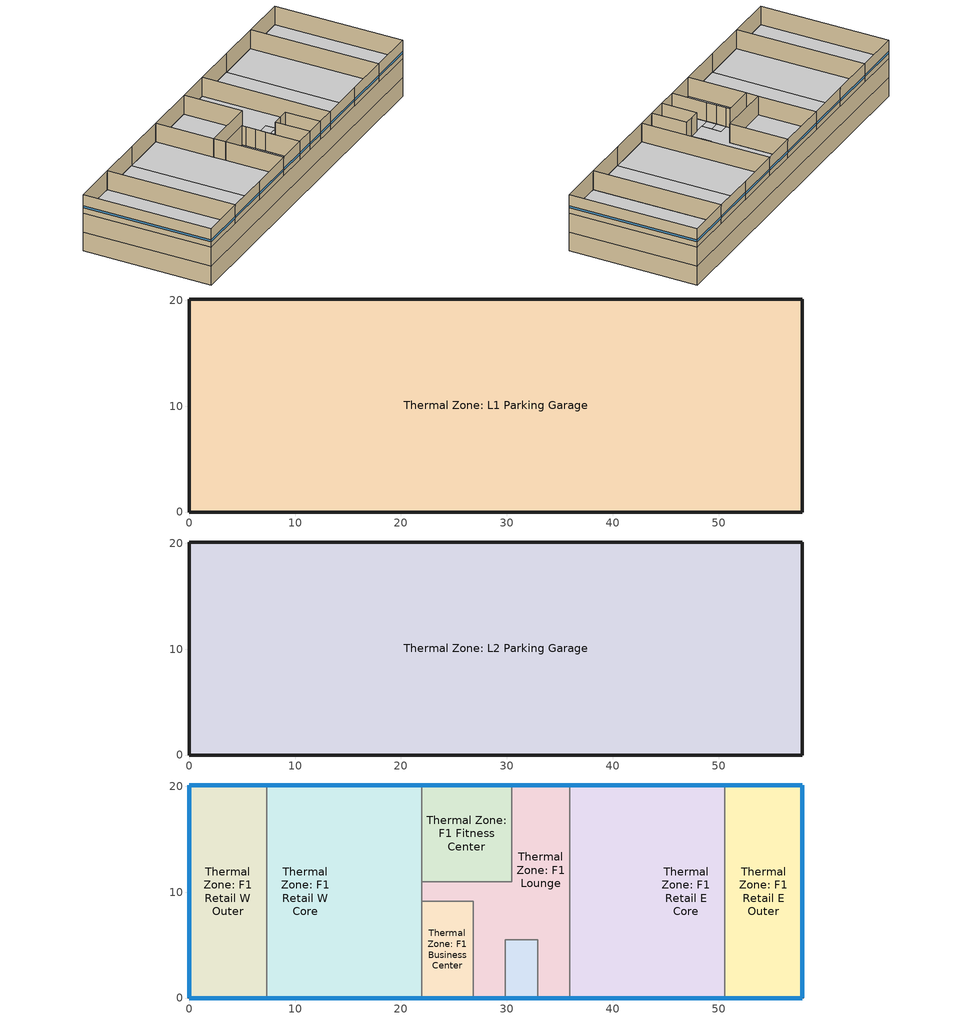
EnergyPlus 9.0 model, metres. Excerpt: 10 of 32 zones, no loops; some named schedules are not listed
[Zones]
Thermal Zone: L1 Parking Garage
 floor ground (Surface 415 SlabOnOrBelowGrade): 57.91,20.12 57.91,0 0,0 0,20.12 z-6.1
 wall ground (Surface 416 BelowGradeWall): 57.91,0 57.91,20.12 z-6.1:-3.05
 wall ground (Surface 417 BelowGradeWall): 0,0 57.91,0 z-6.1:-3.05
 wall ground (Surface 418 BelowGradeWall): 0,20.12 0,0 z-6.1:-3.05
 wall ground (Surface 419 BelowGradeWall): 57.91,20.12 0,20.12 z-6.1:-3.05
Thermal Zone: L2 Parking Garage
 floor to Thermal Zone: L1 Parking Garage (ParkingGarageInteriorFloor): 57.91,20.12 57.91,0 0,0 0,20.12 z-3.05
 wall ground (Surface 422 BelowGradeWall): 0,0 57.91,0 z-3.05:0
 wall ground (Surface 423 BelowGradeWall): 0,20.12 0,0 z-3.05:0
 wall ground (Surface 424 BelowGradeWall): 57.91,20.12 0,20.12 z-3.05:0
 wall ground (Surface 425 BelowGradeWall): 57.91,0 57.91,20.12 z-3.05:0
Thermal Zone: F1 Business Center
 floor to Thermal Zone: L2 Parking Garage (OtherFloor): 26.82,9.14 26.82,0 21.95,0 21.95,9.14 z0
 wall outside (NonResMetalFramedWall): 21.95,0 26.82,0 z0:3.05
 wall to Thermal Zone: F1 Lounge (MetalFrameWallInterior): 26.82,0 26.82,5.49 26.82,7.01 26.82,8.53 26.82,9.14 21.95,9.14 z0:3.05
 wall to Thermal Zone: F1 Retail W Core (MetalFrameWallInterior): 21.95,9.14 21.95,0 z0:3.05
 window (Nonres Fixed Window): 21.97,0 26.8,0 z0.91:1.22
Thermal Zone: F1 Fitness Center
 floor to Thermal Zone: L2 Parking Garage (OtherFloor): 30.48,20.12 30.48,10.97 21.95,10.97 21.95,20.12 z0
 wall outside (NonResMetalFramedWall): 30.48,20.12 21.95,20.12 z0:3.05
 wall to Thermal Zone: F1 Lounge (MetalFrameWallInterior): 21.95,10.97 30.48,10.97 30.48,20.12 z0:3.05
 wall to Thermal Zone: F1 Retail W Core (MetalFrameWallInterior): 21.95,20.12 21.95,10.97 z0:3.05
 window (Nonres Fixed Window): 30.45,20.12 21.97,20.12 z0.91:1.22
Thermal Zone: F1 Leasing Office
 floor to Thermal Zone: L2 Parking Garage (OtherFloor): 32.92,5.49 32.92,0 29.87,0 29.87,5.49 z0
 wall outside (NonResMetalFramedWall): 29.87,0 32.92,0 z0:3.05
 wall to Thermal Zone: F1 Lounge (MetalFrameWallInterior): 31.39,5.49 29.87,5.49 29.87,0 / 32.92,0 32.92,5.49 z0:3.05
 wall to Thermal Zone: F1 Lounge (MetalFrameWallInterior Reversed): 32.92,5.49 31.39,5.49 z0:3.05
 window (Nonres Fixed Window): 29.9,0 32.89,0 z0.91:1.22
Thermal Zone: F1 Lounge
 floor to Thermal Zone: L2 Parking Garage (OtherFloor): 32.92,8.53 32.92,7.01 31.39,7.01 31.39,8.53 z0; 35.97,20.12 35.97,0 32.92,0 32.92,8.53 31.39,8.53 31.39,5.49 28.35,5.49 28.35,8.53 26.82,8.53 26.82,9.14 21.95,9.14 21.95,10.97 30.48,10.97 30.48,20.12 z0; 29.87,5.49 29.87,0 26.82,0 26.82,5.49 z0; 28.35,7.01 28.35,5.49 26.82,5.49 26.82,7.01 z0; 32.92,7.01 32.92,5.49 31.39,5.49 31.39,7.01 z0; 28.35,8.53 28.35,7.01 26.82,7.01 26.82,8.53 z0
 wall outside (NonResMetalFramedWall): 32.92,0 35.97,0 / 35.97,20.12 30.48,20.12 / 26.82,0 29.87,0 z0:3.05
 wall to Thermal Zone: F1 Retail W Core (MetalFrameWallInterior): 21.95,10.97 21.95,9.14 z0:3.05
 wall to Thermal Zone: F1 Retail E Core (MetalFrameWallInterior): 35.97,0 35.97,20.12 z0:3.05
 window (Nonres Fixed Window): 32.94,0 35.94,0 / 35.94,20.12 30.51,20.12 / 26.85,0 29.85,0 z0.91:1.22
Thermal Zone: F1 Retail E Core
 floor to Thermal Zone: L2 Parking Garage (OtherFloor): 43.28,20.12 43.28,0 35.97,0 35.97,20.12 z0; 50.6,20.12 50.6,0 43.28,0 43.28,20.12 z0
 wall outside (NonResMetalFramedWall): 35.97,0 43.28,0 50.6,0 / 50.6,20.12 43.28,20.12 35.97,20.12 z0:3.05
 wall to Thermal Zone: F1 Retail E Outer (MetalFrameWallInterior): 50.6,0 50.6,20.12 z0:3.05
 window (Nonres Fixed Window): 43.26,20.12 35.99,20.12 / 35.99,0 43.26,0 / 50.57,20.12 43.31,20.12 / 43.31,0 50.57,0 z0.91:1.22
Thermal Zone: F1 Retail E Outer
 floor to Thermal Zone: L2 Parking Garage (OtherFloor): 57.91,20.12 57.91,0 50.6,0 50.6,20.12 z0
 wall outside (NonResMetalFramedWall): 50.6,0 57.91,0 57.91,20.12 50.6,20.12 z0:3.05
 window (Nonres Fixed Window): 57.89,20.12 50.62,20.12 / 57.91,0.03 57.91,20.09 / 50.62,0 57.89,0 z0.91:1.22
Thermal Zone: F1 Retail W Core
 floor to Thermal Zone: L2 Parking Garage (OtherFloor): 21.95,20.12 21.95,0 14.63,0 14.63,20.12 z0; 14.63,20.12 14.63,0 7.32,0 7.32,20.12 z0
 wall outside (NonResMetalFramedWall): 21.95,20.12 14.63,20.12 7.32,20.12 / 7.32,0 14.63,0 21.95,0 z0:3.05
 wall to Thermal Zone: F1 Retail W Outer (MetalFrameWallInterior): 7.32,20.12 7.32,0 z0:3.05
 window (Nonres Fixed Window): 14.61,20.12 7.34,20.12 / 21.92,20.12 14.66,20.12 / 14.66,0 21.92,0 / 7.34,0 14.61,0 z0.91:1.22
Thermal Zone: F1 Retail W Outer
 floor to Thermal Zone: L2 Parking Garage (OtherFloor): 7.32,20.12 7.32,0 0,0 0,20.12 z0
 wall outside (NonResMetalFramedWall): 7.32,20.12 0,20.12 0,0 7.32,0 z0:3.05
 window (Nonres Fixed Window): 0,20.09 0,0.03 / 7.29,20.12 0.03,20.12 / 0.03,0 7.29,0 z0.91:1.22
[Building]
Building 1: North Axis {deg}=0; Solar Distribution=FullExterior; Maximum Number of Warmup Days=50
[Site:Location]
CA_RIVERSIDE-MUNI_USA Design_Conditions: Latitude {deg}=33.95; Longitude {deg}=-117.43; Time Zone {hr}=-8; Elevation {m}=249.0216
[Site:WaterMainsTemperature]
Calculation Method=Schedule; Temperature Schedule=WaterMainCZ10
[SizingPeriod:DesignDay] Day of Month=21; Dry-Bulb Temperature Range Modifier Type=DefaultMultipliers; Barometric Pressure {Pa}=98369; Rain Indicator=No; Snow Indicator=No; Daylight Saving Time Indicator=No
Name | Month | Day Type | Maximum Dry-Bulb Temperature {C} | Daily Dry-Bulb Temperature Range {deltaC} | Humidity Condition Type | Wetbulb or DewPoint at Maximum Dry-Bulb {C} | Wind Speed {m/s} | Wind Direction {deg} | Solar Model Indicator | ASHRAE Clear Sky Optical Depth for Beam Irradiance (taub) | ASHRAE Clear Sky Optical Depth for Diffuse Irradiance (taud) | Sky Clearness
CA_RIVERSIDE-MUNI Ann Clg .4% Condns DB=>MWB | 8 | SummerDesignDay | 37.9 | 16.4 | Wetbulb | 20.7 | 4.5 | 270 | ASHRAETau | 0.367 | 2.46
CA_RIVERSIDE-MUNI Ann Clg .4% Condns DP=>MDB | 8 | SummerDesignDay | 27.5 | 16.4 | Dewpoint | 18.9 | 4.5 | 270 | ASHRAETau | 0.367 | 2.46
CA_RIVERSIDE-MUNI Ann Clg .4% Condns WB=>MDB | 8 | SummerDesignDay | 34.1 | 16.4 | Wetbulb | 22.7 | 4.5 | 270 | ASHRAETau | 0.367 | 2.46
CA_RIVERSIDE-MUNI Ann Htg 99.6% Condns DB | 12 | WinterDesignDay | 2.5 | 0 | Wetbulb | 2.5 | 1.1 | 120 | ASHRAEClearSky |  |  | 0
[Material] Thermal Absorptance=0.9; Solar Absorptance=0.7
Name | Roughness | Thickness {m} | Conductivity {W/m-K} | Density {kg/m3} | Specific Heat {J/kg-K} | Visible Absorptance
Air - Metal Wall Framing - 16 or 24 in. OC | Smooth | 0.1397 | 1.22017 | 1.28148 | 1004.832 | 0.7
Carpet - 3/4 in. | Smooth | 0.01905 | 0.0455183 | 288.332 | 1381.644 | 0.8
Compliance Insulation R0.20 1; Compliance Insulation R0.20 2 | Smooth | 0.000810768 | 0.0230188 | 16.0185 | 1130.436 | 0.7
Compliance Insulation R12.00 | Smooth | 0.0486461 | 0.0230188 | 16.0185 | 1130.436 | 0.7
Compliance Insulation R6.00 | Smooth | 0.024323 | 0.0230188 | 16.0185 | 1130.436 | 0.7
Compliance Insulation R9.40 | Smooth | 0.0381061 | 0.0230188 | 16.0185 | 1130.436 | 0.7
Concrete - 140 lb/ft3 - 10 in.; Concrete - 140 lb/ft3 - 10 in. 1 | MediumRough | 0.254 | 1.9514 | 2239.06 | 921.096 | 0.8
Gypsum Board - 1/2 in. 1 | Smooth | 0.0127 | 0.158656 | 640.739 | 1130.436 | 0.8
Gypsum Board - 5/8 in. 1 | MediumRough | 0.016002 | 0.158656 | 640.739 | 1130.436 | 0.8
Gypsum Board - 5/8 in. 2 | Smooth | 0.016002 | 0.158656 | 640.739 | 1130.436 | 0.8
Metal Deck - 1/16 in. | MediumRough | 0.0015875 | 45.3452 | 7820.53 | 502.416 | 0.8
Plywood - 5/8 in. 1 | MediumRough | 0.016002 | 0.11544 | 480.554 | 1884.06 | 0.8
Stucco - 7/8 in. | MediumRough | 0.022352 | 0.700948 | 1855.1 | 837.36 | 0.8
[Material:NoMass]
MetalFrameWall16inOC R15.00: Roughness=Smooth; Thermal Resistance {m2-K/W}=0.230528; Thermal Absorptance=0.9; Solar Absorptance=0.7; Visible Absorptance=0.7
[WindowMaterial:SimpleGlazingSystem]
Nonres Fixed Window Material: U-Factor {W/m2-K}=2.04417; Solar Heat Gain Coefficient=0.25; Visible Transmittance=0.42
[Construction]
MetalFrameWallInterior: Gypsum Board - 5/8 in. 1, MetalFrameWall16inOC R15.00, Gypsum Board - 5/8 in. 2
MetalFrameWallInterior Reversed: Gypsum Board - 5/8 in. 2, MetalFrameWall16inOC R15.00, Gypsum Board - 5/8 in. 1
Nonres Fixed Window: Nonres Fixed Window Material
NonResMetalFramedWall: Stucco - 7/8 in., Compliance Insulation R12.00, Compliance Insulation R0.20 1, Compliance Insulation R0.20 2, Air - Metal Wall Framing - 16 or 24 in. OC, Gypsum Board - 1/2 in. 1
OtherFloor: Concrete - 140 lb/ft3 - 10 in., Compliance Insulation R9.40, Compliance Insulation R6.00, Plywood - 5/8 in. 1, Carpet - 3/4 in.
ParkingGarageInteriorFloor: Metal Deck - 1/16 in., Concrete - 140 lb/ft3 - 10 in. 1
[Construction:CfactorUndergroundWall] C-Factor {W/m2-K}=6.47322; Height {m}=3.048
Surface 416 BelowGradeWall; Surface 417 BelowGradeWall; Surface 418 BelowGradeWall; Surface 419 BelowGradeWall; Surface 422 BelowGradeWall; Surface 423 BelowGradeWall; Surface 424 BelowGradeWall; Surface 425 BelowGradeWall
[Construction:FfactorGroundFloor]
Surface 415 SlabOnOrBelowGrade: F-Factor {W/m-K}=1.26344; Area {m2}=1165; PerimeterExposed {m}=0
[Zone] Multiplier=1
Name | Part of Total Floor Area
Thermal Zone: F1 Business Center; Thermal Zone: F1 Fitness Center; Thermal Zone: F1 Leasing Office; Thermal Zone: F1 Retail E Outer; Thermal Zone: F1 Retail W Outer; Thermal Zone: L1 Parking Garage; Thermal Zone: L2 Parking Garage
Thermal Zone: F1 Lounge; Thermal Zone: F1 Retail E Core; Thermal Zone: F1 Retail W Core | Yes
[People] Fraction Radiant=0.3
Name | Zone or ZoneList | Number of People Schedule | Number of People Calculation Method | People per Zone Floor Area {person/m2} | Sensible Heat Fraction | Activity Level Schedule | Number of People
F1 Business Center People | Thermal Zone: F1 Business Center | RetailOccupancy | People/Area | 0.0538196 | 0.555556 | F1 Business Center People Activity Level
F1 Fitness Center People | Thermal Zone: F1 Fitness Center | RetailOccupancy | People/Area | 0.107639 | 0.225664 | F1 Fitness Center People Activity Level
F1 Leasing Office People | Thermal Zone: F1 Leasing Office | RetailOccupancy | People/Area | 0.0538196 | 0.555556 | F1 Leasing Office People Activity Level
F1 Elevator NE People | Thermal Zone: F1 Lounge | RetailOccupancy | People |  | 0.5 | F1 Elevator NE People Activity Level | 0.0375
F1 Elevator NW People | Thermal Zone: F1 Lounge | RetailOccupancy | People |  | 0.5 | F1 Elevator NW People Activity Level | 0.0375
F1 Elevator SE People | Thermal Zone: F1 Lounge | RetailOccupancy | People |  | 0.5 | F1 Elevator SE People Activity Level | 0.0375
F1 Elevator SW People | Thermal Zone: F1 Lounge | RetailOccupancy | People |  | 0.5 | F1 Elevator SW People Activity Level | 0.0375
F1 Lounge People | Thermal Zone: F1 Lounge | RetailOccupancy | People |  | 0.5 | F1 Lounge People Activity Level | 41.8688
F1 Stairs People | Thermal Zone: F1 Lounge | RetailOccupancy | People |  | 0.5 | F1 Stairs People Activity Level | 0.9
F1 Retail E Core People | Thermal Zone: F1 Retail E Core | RetailOccupancy | People |  | 0.555556 | F1 Retail E Core People Activity Level | 13.20264
F1 Retail E Inner People | Thermal Zone: F1 Retail E Core | RetailOccupancy | People |  | 0.555556 | F1 Retail E Inner People Activity Level | 13.20264
F1 Retail E Outer People | Thermal Zone: F1 Retail E Outer | RetailOccupancy | People/Area | 0.0897172 | 0.555556 | F1 Retail E Outer People Activity Level
F1 Retail W Core People | Thermal Zone: F1 Retail W Core | RetailOccupancy | People |  | 0.555556 | F1 Retail W Core People Activity Level | 13.20264
F1 Retail W Inner People | Thermal Zone: F1 Retail W Core | RetailOccupancy | People |  | 0.555556 | F1 Retail W Inner People Activity Level | 13.20264
F1 Retail W Outer People | Thermal Zone: F1 Retail W Outer | RetailOccupancy | People/Area | 0.0897172 | 0.555556 | F1 Retail W Outer People Activity Level
L1 Parking Garage People | Thermal Zone: L1 Parking Garage | ParkingOccupancy | People/Area | 0.0269098 | 0.555556 | L1 Parking Garage People Activity Level
L2 Parking Garage People | Thermal Zone: L2 Parking Garage | ParkingOccupancy | People/Area | 0.0269098 | 0.555556 | L2 Parking Garage People Activity Level
[Lights] Return Air Fraction=0; Fraction Radiant=0.58; Fraction Replaceable=1
Name | Zone or ZoneList | Schedule | Design Level Calculation Method | Watts per Zone Floor Area {W/m2} | Lighting Level {W}
F1 Business Center Regulated Lights | Thermal Zone: F1 Business Center | RetailLights | Watts/Area | 5.81251
F1 Fitness Center Regulated Lights | Thermal Zone: F1 Fitness Center | RetailLights | Watts/Area | 4.84376
F1 Leasing Office Regulated Lights | Thermal Zone: F1 Leasing Office | RetailLights | Watts/Area | 5.81251
F1 Elevator NE Regulated Lights; F1 Elevator NW Regulated Lights; F1 Elevator SE Regulated Lights; F1 Elevator SW Regulated Lights | Thermal Zone: F1 Lounge | RetailLights | LightingLevel |  | 9
F1 Lounge Regulated Lights | Thermal Zone: F1 Lounge | RetailLights | LightingLevel |  | 621.72
F1 Stairs Regulated Lights | Thermal Zone: F1 Lounge | RetailLights | LightingLevel |  | 108
F1 Retail E Core Regulated Lights; F1 Retail E Inner Regulated Lights | Thermal Zone: F1 Retail E Core | RetailLights | LightingLevel |  | 1354.32
F1 Retail E Outer Regulated Lights | Thermal Zone: F1 Retail E Outer | RetailLights | Watts/Area | 9.20314
F1 Retail W Core Regulated Lights; F1 Retail W Inner Regulated Lights | Thermal Zone: F1 Retail W Core | RetailLights | LightingLevel |  | 1354.32
F1 Retail W Outer Regulated Lights | Thermal Zone: F1 Retail W Outer | RetailLights | Watts/Area | 9.20314
L1 Parking Garage Regulated Lights | Thermal Zone: L1 Parking Garage | ParkingLights | Watts/Area | 1.07639
L2 Parking Garage Regulated Lights | Thermal Zone: L2 Parking Garage | ParkingLights | Watts/Area | 1.07639
[ElectricEquipment] Schedule=RetailReceptacle; Fraction Latent=0; Fraction Radiant=0.2; Fraction Lost=0
Name | Zone or ZoneList | Design Level Calculation Method | Watts per Zone Floor Area {W/m2} | Design Level {W}
F1 Business Center Recepticle Loads | Thermal Zone: F1 Business Center | Watts/Area | 16.1459
F1 Fitness Center Recepticle Loads | Thermal Zone: F1 Fitness Center | Watts/Area | 5.38196
F1 Leasing Office Recepticle Loads | Thermal Zone: F1 Leasing Office | Watts/Area | 16.1459
F1 Elevator NE Recepticle Loads; F1 Elevator NW Recepticle Loads; F1 Elevator SE Recepticle Loads; F1 Elevator SW Recepticle Loads | Thermal Zone: F1 Lounge | EquipmentLevel |  | 75
F1 Lounge Recepticle Loads | Thermal Zone: F1 Lounge | EquipmentLevel |  | 1256
F1 Retail E Core Recepticle Loads; F1 Retail E Inner Recepticle Loads | Thermal Zone: F1 Retail E Core | EquipmentLevel |  | 1584
F1 Retail E Outer Recepticle Loads | Thermal Zone: F1 Retail E Outer | Watts/Area | 10.7639
F1 Retail W Core Recepticle Loads; F1 Retail W Inner Recepticle Loads | Thermal Zone: F1 Retail W Core | EquipmentLevel |  | 1584
F1 Retail W Outer Recepticle Loads | Thermal Zone: F1 Retail W Outer | Watts/Area | 10.7639
[ZoneInfiltration:DesignFlowRate] Temperature Term Coefficient=0; Velocity Squared Term Coefficient=0
Name | Zone or ZoneList | Schedule | Design Flow Rate Calculation Method | Flow per Exterior Surface Area {m3/s-m2} | Constant Term Coefficient | Velocity Term Coefficient | Design Flow Rate {m3/s}
F1 Business Center Space Infiltration Design Flow Rate 1 | Thermal Zone: F1 Business Center | RetailInfiltration | Flow/ExteriorWallArea | 0.000227584 | 0 | 0.224052
F1 Fitness Center Space Infiltration Design Flow Rate 1 | Thermal Zone: F1 Fitness Center | RetailInfiltration | Flow/ExteriorWallArea | 0.000227584 | 0 | 0.224052
F1 Leasing Office Space Infiltration Design Flow Rate 1 | Thermal Zone: F1 Leasing Office | RetailInfiltration | Flow/ExteriorWallArea | 0.000227584 | 0 | 0.224052
F1 Elevator NE Space Infiltration Design Flow Rate 1; F1 Elevator NW Space Infiltration Design Flow Rate 1; F1 Elevator SE Space Infiltration Design Flow Rate 1; F1 Elevator SW Space Infiltration Design Flow Rate 1 | Thermal Zone: F1 Lounge | On | Flow/Zone |  | 0 | 0.224052 | 0
F1 Lounge Space Infiltration Design Flow Rate 1 | Thermal Zone: F1 Lounge | RetailInfiltration | Flow/Zone |  | 0 | 0.224052 | 0.00592011
F1 Stairs Space Infiltration Design Flow Rate 1 | Thermal Zone: F1 Lounge | On | Flow/Zone |  | 0 | 0.224052 | 0.00211432
F1 Retail E Core Space Infiltration Design Flow Rate 1; F1 Retail E Inner Space Infiltration Design Flow Rate 1 | Thermal Zone: F1 Retail E Core | RetailInfiltration | Flow/Zone |  | 0 | 0.224052 | 0.0101488
F1 Retail E Outer Space Infiltration Design Flow Rate 1 | Thermal Zone: F1 Retail E Outer | RetailInfiltration | Flow/ExteriorWallArea | 0.000227584 | 0 | 0.224052
F1 Retail W Core Space Infiltration Design Flow Rate 1; F1 Retail W Inner Space Infiltration Design Flow Rate 1 | Thermal Zone: F1 Retail W Core | RetailInfiltration | Flow/Zone |  | 0 | 0.224052 | 0.0101488
F1 Retail W Outer Space Infiltration Design Flow Rate 1 | Thermal Zone: F1 Retail W Outer | RetailInfiltration | Flow/ExteriorWallArea | 0.000227584 | 0 | 0.224052
L1 Parking Garage Space Infiltration Design Flow Rate 1 | Thermal Zone: L1 Parking Garage | On | Flow/ExteriorWallArea | 0.000227584 | 0 | 0.224052
L1 Parking Garage Space Infiltration Design Flow Rate 2 | Thermal Zone: L1 Parking Garage | ParkingHVACAvail | Flow/Zone |  | 1 | 0 | 4.43867
L2 Parking Garage Space Infiltration Design Flow Rate 1 | Thermal Zone: L2 Parking Garage | On | Flow/ExteriorWallArea | 0.000227584 | 0 | 0.224052
L2 Parking Garage Space Infiltration Design Flow Rate 2 | Thermal Zone: L2 Parking Garage | ParkingHVACAvail | Flow/Zone |  | 1 | 0 | 4.43867
[Zone equipment]
Thermal Zone: L1 Parking Garage: Thermal Zone: L1 Parking Garage PropExhFan
Thermal Zone: L2 Parking Garage: Thermal Zone: L2 Parking Garage PropExhFan
[Sizing:Zone] Zone Cooling Design Supply Air Temperature Input Method=SupplyAirTemperature; Zone Cooling Design Supply Air Temperature {C}=14; Zone Cooling Design Supply Air Temperature Difference {deltaC}=11.11; Zone Heating Design Supply Air Temperature Input Method=SupplyAirTemperature; Zone Heating Design Supply Air Temperature {C}=40; Zone Heating Design Supply Air Temperature Difference {deltaC}=11.11; Zone Cooling Design Supply Air Humidity Ratio {kgWater/kgDryAir}=0.0085; Zone Heating Design Supply Air Humidity Ratio {kgWater/kgDryAir}=0.008; Zone Heating Sizing Factor=1; Zone Cooling Sizing Factor=1; Cooling Design Air Flow Method=DesignDay; Cooling Design Air Flow Rate {m3/s}=0; Cooling Minimum Air Flow per Zone Floor Area {m3/s-m2}=0; Cooling Minimum Air Flow {m3/s}=0; Cooling Minimum Air Flow Fraction=0; Heating Design Air Flow Method=DesignDay; Heating Design Air Flow Rate {m3/s}=0; Heating Maximum Air Flow per Zone Floor Area {m3/s-m2}=0; Heating Maximum Air Flow {m3/s}=0; Heating Maximum Air Flow Fraction=0; Account for Dedicated Outdoor Air System=No
Name | Design Specification Outdoor Air Object | Design Specification Zone Air Distribution Object
Thermal Zone: L1 Parking Garage | Thermal Zone: L1 Parking Garage Design Specification Outdoor Air | Thermal Zone: L1 Parking Garage Design Spec Zone Air Dist
Thermal Zone: L2 Parking Garage | Thermal Zone: L2 Parking Garage Design Specification Outdoor Air | Thermal Zone: L2 Parking Garage Design Spec Zone Air Dist
[DesignSpecification:ZoneAirDistribution] Zone Air Distribution Effectiveness in Cooling Mode=1; Zone Air Distribution Effectiveness in Heating Mode=1
Thermal Zone: L1 Parking Garage Design Spec Zone Air Dist; Thermal Zone: L2 Parking Garage Design Spec Zone Air Dist
[DesignSpecification:OutdoorAir] Outdoor Air Method=Maximum; Outdoor Air Flow per Person {m3/s-person}=0; Outdoor Air Flow per Zone Floor Area {m3/s-m2}=0; Outdoor Air Flow per Zone {m3/s}=0; Outdoor Air Flow Air Changes per Hour {1/hr}=0
Thermal Zone: L1 Parking Garage Design Specification Outdoor Air; Thermal Zone: L2 Parking Garage Design Specification Outdoor Air
[InternalMass] Construction=MetalFrameWallInterior
Name | Zone | Surface Area {m2}
Merged Surface 102 - Surface 102 Reversed; Merged Surface 104 - Surface 104 Reversed; Merged Surface 30 - Surface 30 Reversed; Merged Surface 86 - Surface 86 Reversed; Merged Surface 87 - Surface 87 Reversed; Merged Surface 90 - Surface 90 Reversed; Merged Surface 92 - Surface 92 Reversed; Merged Surface 96 - Surface 96 Reversed; Merged Surface 97 - Surface 97 Reversed; Merged Surface 99 - Surface 99 Reversed | Thermal Zone: F1 Lounge | 4.645152
Merged Surface 103 - Surface 103 Reversed; Merged Surface 105 - Surface 105 Reversed | Thermal Zone: F1 Lounge | 4.64515
Merged Surface 75 - Surface 75 Reversed | Thermal Zone: F1 Retail E Core | 61.316
Merged Surface 11 - Surface 11 Reversed | Thermal Zone: F1 Retail W Core | 61.316
[Daylighting:Controls] Lighting Control Type=Continuous; Minimum Input Power Fraction for Continuous or ContinuousOff Dimming Control=0.2; Minimum Light Output Fraction for Continuous or ContinuousOff Dimming Control=0.2; Illuminance Setpoint at Reference Point 1 {lux}=825; Illuminance Setpoint at Reference Point 2 {lux}=1100
Name | Zone | Glare Calculation Daylighting Reference Point | Glare Calculation Azimuth Angle of View Direction Clockwise from Zone y-Axis {deg} | Daylighting Reference Point Name 1 | Fraction of Zone Controlled by Reference Point 1 | Daylighting Reference Point Name 2 | Fraction of Zone Controlled by Reference Point 2
Thermal Zone: F1 Retail E Core DaylightingControls | Thermal Zone: F1 Retail E Core | Daylighting Control 1 | 0 | Daylighting Control 1 | 0.121212 | Daylighting Control 2 | 0.121212
Thermal Zone: F1 Retail E Outer DaylightingControls | Thermal Zone: F1 Retail E Outer | Daylighting Control 3 | -0 | Daylighting Control 3 | 0.267677 | Daylighting Control 4 | 0.227273
Thermal Zone: F1 Retail W Core DaylightingControls | Thermal Zone: F1 Retail W Core | Daylighting Control 5 | 0 | Daylighting Control 5 | 0.121212 | Daylighting Control 6 | 0.121212
Thermal Zone: F1 Retail W Outer DaylightingControls | Thermal Zone: F1 Retail W Outer | Daylighting Control 7 | -0 | Daylighting Control 7 | 0.267677 | Daylighting Control 8 | 0.227273
[Schedule:Year]
RetailLights: RetailLightsWk, 1, 1, 12, 31
On: OnWk, 1, 1, 12, 31
ParkingLights: ParkingLightsWk, 1, 1, 12, 31
ParkingHVACAvail: ParkingHVACAvailWk, 1, 1, 12, 31
ParkingOccupancy: ParkingOccupancyWk, 1, 1, 12, 31
RetailInfiltration: RetailInfiltrationWk, 1, 1, 12, 31
RetailOccupancy: RetailOccupancyWk, 1, 1, 12, 31
RetailReceptacle: RetailReceptacleWk, 1, 1, 12, 31
WaterMainCZ10: WaterMainCZ10JanWk, 1, 1, 1, 31, WaterMainCZ10FebWk, 2, 1, 2, 28, WaterMainCZ10MarWk, 3, 1, 3, 31, WaterMainCZ10AprWk, 4, 1, 4, 30, WaterMainCZ10MayWk, 5, 1, 5, 31, WaterMainCZ10JunWk, 6, 1, 6, 30, WaterMainCZ10JulWk, 7, 1, 7, 31, WaterMainCZ10AugWk, 8, 1, 8, 31, WaterMainCZ10SepWk, 9, 1, 9, 30, WaterMainCZ10OctWk, 10, 1, 10, 31, WaterMainCZ10NovWk, 11, 1, 11, 30, WaterMainCZ10DecWk, 12, 1, 12, 31
F1 Business Center People Activity Level: F1 Business Center People Activity Level Week Rule - Jan1-Dec31, 1, 1, 12, 31
F1 Elevator NE People Activity Level: F1 Elevator NE People Activity Level Week Rule - Jan1-Dec31, 1, 1, 12, 31
F1 Elevator NW People Activity Level: F1 Elevator NW People Activity Level Week Rule - Jan1-Dec31, 1, 1, 12, 31
F1 Elevator SE People Activity Level: F1 Elevator SE People Activity Level Week Rule - Jan1-Dec31, 1, 1, 12, 31
F1 Elevator SW People Activity Level: F1 Elevator SW People Activity Level Week Rule - Jan1-Dec31, 1, 1, 12, 31
F1 Fitness Center People Activity Level: F1 Fitness Center People Activity Level Week Rule - Jan1-Dec31, 1, 1, 12, 31
F1 Leasing Office People Activity Level: F1 Leasing Office People Activity Level Week Rule - Jan1-Dec31, 1, 1, 12, 31
F1 Lounge People Activity Level: F1 Lounge People Activity Level Week Rule - Jan1-Dec31, 1, 1, 12, 31
F1 Retail E Core People Activity Level: F1 Retail E Core People Activity Level Week Rule - Jan1-Dec31, 1, 1, 12, 31
F1 Retail E Inner People Activity Level: F1 Retail E Inner People Activity Level Week Rule - Jan1-Dec31, 1, 1, 12, 31
F1 Retail E Outer People Activity Level: F1 Retail E Outer People Activity Level Week Rule - Jan1-Dec31, 1, 1, 12, 31
F1 Retail W Core People Activity Level: F1 Retail W Core People Activity Level Week Rule - Jan1-Dec31, 1, 1, 12, 31
F1 Retail W Inner People Activity Level: F1 Retail W Inner People Activity Level Week Rule - Jan1-Dec31, 1, 1, 12, 31
F1 Retail W Outer People Activity Level: F1 Retail W Outer People Activity Level Week Rule - Jan1-Dec31, 1, 1, 12, 31
F1 Stairs People Activity Level: F1 Stairs People Activity Level Week Rule - Jan1-Dec31, 1, 1, 12, 31
L1 Parking Garage People Activity Level: L1 Parking Garage People Activity Level Week Rule - Jan1-Dec31, 1, 1, 12, 31
L2 Parking Garage People Activity Level: L2 Parking Garage People Activity Level Week Rule - Jan1-Dec31, 1, 1, 12, 31
[Schedule:Week:Daily]
RetailLightsWk: RetailLightsSun, RetailLightsWD, RetailLightsWD, RetailLightsWD, RetailLightsWD, RetailLightsWD, RetailLightsSat, RetailLightsSun, OnDay, OffDay, RetailLightsSun, RetailLightsSun
OnWk: OnDay, OnDay, OnDay, OnDay, OnDay, OnDay, OnDay, OnDay, OnDay, OnDay, OnDay, OnDay
ParkingLightsWk: ParkingLightsSun, ParkingLightsWD, ParkingLightsWD, ParkingLightsWD, ParkingLightsWD, ParkingLightsWD, ParkingLightsSat, ParkingLightsSun, OnDay, OffDay, ParkingLightsSun, ParkingLightsSun
ParkingHVACAvailWk: ParkingHVACAvailSun, ParkingHVACAvailWD, ParkingHVACAvailWD, ParkingHVACAvailWD, ParkingHVACAvailWD, ParkingHVACAvailWD, ParkingHVACAvailSat, ParkingHVACAvailSun, AllOnHVACAvailDay, AllOnHVACAvailDay, ParkingHVACAvailSun, ParkingHVACAvailSun
ParkingOccupancyWk: ParkingOccupancySun, ParkingOccupancyWD, ParkingOccupancyWD, ParkingOccupancyWD, ParkingOccupancyWD, ParkingOccupancyWD, ParkingOccupancySat, ParkingOccupancySun, OnDay, OffDay, ParkingOccupancySun, ParkingOccupancySun
RetailInfiltrationWk: RetailInfiltrationSun, RetailInfiltrationWD, RetailInfiltrationWD, RetailInfiltrationWD, RetailInfiltrationWD, RetailInfiltrationWD, RetailInfiltrationSat, RetailInfiltrationSun, RetailInfiltrationWD, RetailInfiltrationWD, RetailInfiltrationSun, RetailInfiltrationSun
RetailOccupancyWk: RetailOccupancySun, RetailOccupancyWD, RetailOccupancyWD, RetailOccupancyWD, RetailOccupancyWD, RetailOccupancyWD, RetailOccupancySat, RetailOccupancySun, OnDay, OffDay, RetailOccupancySun, RetailOccupancySun
RetailReceptacleWk: RetailReceptacleSun, RetailReceptacleWD, RetailReceptacleWD, RetailReceptacleWD, RetailReceptacleWD, RetailReceptacleWD, RetailReceptacleSat, RetailReceptacleSun, OnDay, OffDay, RetailReceptacleSun, RetailReceptacleSun
WaterMainCZ10AprWk: WaterMainCZ10Apr, WaterMainCZ10Apr, WaterMainCZ10Apr, WaterMainCZ10Apr, WaterMainCZ10Apr, WaterMainCZ10Apr, WaterMainCZ10Apr, WaterMainCZ10Apr, WaterMainCZ10Apr, WaterMainCZ10Apr, WaterMainCZ10Apr, WaterMainCZ10Apr
WaterMainCZ10AugWk: WaterMainCZ10Aug, WaterMainCZ10Aug, WaterMainCZ10Aug, WaterMainCZ10Aug, WaterMainCZ10Aug, WaterMainCZ10Aug, WaterMainCZ10Aug, WaterMainCZ10Aug, WaterMainCZ10Aug, WaterMainCZ10Aug, WaterMainCZ10Aug, WaterMainCZ10Aug
WaterMainCZ10DecWk: WaterMainCZ10Dec, WaterMainCZ10Dec, WaterMainCZ10Dec, WaterMainCZ10Dec, WaterMainCZ10Dec, WaterMainCZ10Dec, WaterMainCZ10Dec, WaterMainCZ10Dec, WaterMainCZ10Dec, WaterMainCZ10Dec, WaterMainCZ10Dec, WaterMainCZ10Dec
WaterMainCZ10FebWk: WaterMainCZ10Feb, WaterMainCZ10Feb, WaterMainCZ10Feb, WaterMainCZ10Feb, WaterMainCZ10Feb, WaterMainCZ10Feb, WaterMainCZ10Feb, WaterMainCZ10Feb, WaterMainCZ10Feb, WaterMainCZ10Feb, WaterMainCZ10Feb, WaterMainCZ10Feb
WaterMainCZ10JanWk: WaterMainCZ10Jan, WaterMainCZ10Jan, WaterMainCZ10Jan, WaterMainCZ10Jan, WaterMainCZ10Jan, WaterMainCZ10Jan, WaterMainCZ10Jan, WaterMainCZ10Jan, WaterMainCZ10Jan, WaterMainCZ10Jan, WaterMainCZ10Jan, WaterMainCZ10Jan
WaterMainCZ10JulWk: WaterMainCZ10Jul, WaterMainCZ10Jul, WaterMainCZ10Jul, WaterMainCZ10Jul, WaterMainCZ10Jul, WaterMainCZ10Jul, WaterMainCZ10Jul, WaterMainCZ10Jul, WaterMainCZ10Jul, WaterMainCZ10Jul, WaterMainCZ10Jul, WaterMainCZ10Jul
WaterMainCZ10JunWk: WaterMainCZ10Jun, WaterMainCZ10Jun, WaterMainCZ10Jun, WaterMainCZ10Jun, WaterMainCZ10Jun, WaterMainCZ10Jun, WaterMainCZ10Jun, WaterMainCZ10Jun, WaterMainCZ10Jun, WaterMainCZ10Jun, WaterMainCZ10Jun, WaterMainCZ10Jun
WaterMainCZ10MarWk: WaterMainCZ10Mar, WaterMainCZ10Mar, WaterMainCZ10Mar, WaterMainCZ10Mar, WaterMainCZ10Mar, WaterMainCZ10Mar, WaterMainCZ10Mar, WaterMainCZ10Mar, WaterMainCZ10Mar, WaterMainCZ10Mar, WaterMainCZ10Mar, WaterMainCZ10Mar
WaterMainCZ10MayWk: WaterMainCZ10May, WaterMainCZ10May, WaterMainCZ10May, WaterMainCZ10May, WaterMainCZ10May, WaterMainCZ10May, WaterMainCZ10May, WaterMainCZ10May, WaterMainCZ10May, WaterMainCZ10May, WaterMainCZ10May, WaterMainCZ10May
WaterMainCZ10NovWk: WaterMainCZ10Nov, WaterMainCZ10Nov, WaterMainCZ10Nov, WaterMainCZ10Nov, WaterMainCZ10Nov, WaterMainCZ10Nov, WaterMainCZ10Nov, WaterMainCZ10Nov, WaterMainCZ10Nov, WaterMainCZ10Nov, WaterMainCZ10Nov, WaterMainCZ10Nov
WaterMainCZ10OctWk: WaterMainCZ10Oct, WaterMainCZ10Oct, WaterMainCZ10Oct, WaterMainCZ10Oct, WaterMainCZ10Oct, WaterMainCZ10Oct, WaterMainCZ10Oct, WaterMainCZ10Oct, WaterMainCZ10Oct, WaterMainCZ10Oct, WaterMainCZ10Oct, WaterMainCZ10Oct
WaterMainCZ10SepWk: WaterMainCZ10Sep, WaterMainCZ10Sep, WaterMainCZ10Sep, WaterMainCZ10Sep, WaterMainCZ10Sep, WaterMainCZ10Sep, WaterMainCZ10Sep, WaterMainCZ10Sep, WaterMainCZ10Sep, WaterMainCZ10Sep, WaterMainCZ10Sep, WaterMainCZ10Sep
F1 Business Center People Activity Level Week Rule - Jan1-Dec31: {be0a7874-3048-480f-a8a7-a878bed05857}, {be0a7874-3048-480f-a8a7-a878bed05857}, {be0a7874-3048-480f-a8a7-a878bed05857}, {be0a7874-3048-480f-a8a7-a878bed05857}, {be0a7874-3048-480f-a8a7-a878bed05857}, {be0a7874-3048-480f-a8a7-a878bed05857}, {be0a7874-3048-480f-a8a7-a878bed05857}, {be0a7874-3048-480f-a8a7-a878bed05857}, {be0a7874-3048-480f-a8a7-a878bed05857}, {be0a7874-3048-480f-a8a7-a878bed05857}, {be0a7874-3048-480f-a8a7-a878bed05857}, {be0a7874-3048-480f-a8a7-a878bed05857}
F1 Elevator NE People Activity Level Week Rule - Jan1-Dec31: {ddaee02d-6fdb-4014-9276-a5f99b7cec30}, {ddaee02d-6fdb-4014-9276-a5f99b7cec30}, {ddaee02d-6fdb-4014-9276-a5f99b7cec30}, {ddaee02d-6fdb-4014-9276-a5f99b7cec30}, {ddaee02d-6fdb-4014-9276-a5f99b7cec30}, {ddaee02d-6fdb-4014-9276-a5f99b7cec30}, {ddaee02d-6fdb-4014-9276-a5f99b7cec30}, {ddaee02d-6fdb-4014-9276-a5f99b7cec30}, {ddaee02d-6fdb-4014-9276-a5f99b7cec30}, {ddaee02d-6fdb-4014-9276-a5f99b7cec30}, {ddaee02d-6fdb-4014-9276-a5f99b7cec30}, {ddaee02d-6fdb-4014-9276-a5f99b7cec30}
F1 Elevator NW People Activity Level Week Rule - Jan1-Dec31: {356afe3d-7ce7-48fc-948e-536448fc9fe4}, {356afe3d-7ce7-48fc-948e-536448fc9fe4}, {356afe3d-7ce7-48fc-948e-536448fc9fe4}, {356afe3d-7ce7-48fc-948e-536448fc9fe4}, {356afe3d-7ce7-48fc-948e-536448fc9fe4}, {356afe3d-7ce7-48fc-948e-536448fc9fe4}, {356afe3d-7ce7-48fc-948e-536448fc9fe4}, {356afe3d-7ce7-48fc-948e-536448fc9fe4}, {356afe3d-7ce7-48fc-948e-536448fc9fe4}, {356afe3d-7ce7-48fc-948e-536448fc9fe4}, {356afe3d-7ce7-48fc-948e-536448fc9fe4}, {356afe3d-7ce7-48fc-948e-536448fc9fe4}
F1 Elevator SE People Activity Level Week Rule - Jan1-Dec31: {599ed0e7-9bcf-4829-a71f-d9ee7a7ced6e}, {599ed0e7-9bcf-4829-a71f-d9ee7a7ced6e}, {599ed0e7-9bcf-4829-a71f-d9ee7a7ced6e}, {599ed0e7-9bcf-4829-a71f-d9ee7a7ced6e}, {599ed0e7-9bcf-4829-a71f-d9ee7a7ced6e}, {599ed0e7-9bcf-4829-a71f-d9ee7a7ced6e}, {599ed0e7-9bcf-4829-a71f-d9ee7a7ced6e}, {599ed0e7-9bcf-4829-a71f-d9ee7a7ced6e}, {599ed0e7-9bcf-4829-a71f-d9ee7a7ced6e}, {599ed0e7-9bcf-4829-a71f-d9ee7a7ced6e}, {599ed0e7-9bcf-4829-a71f-d9ee7a7ced6e}, {599ed0e7-9bcf-4829-a71f-d9ee7a7ced6e}
F1 Elevator SW People Activity Level Week Rule - Jan1-Dec31: {e404423f-cb2e-4927-bb42-6bb35d54f42f}, {e404423f-cb2e-4927-bb42-6bb35d54f42f}, {e404423f-cb2e-4927-bb42-6bb35d54f42f}, {e404423f-cb2e-4927-bb42-6bb35d54f42f}, {e404423f-cb2e-4927-bb42-6bb35d54f42f}, {e404423f-cb2e-4927-bb42-6bb35d54f42f}, {e404423f-cb2e-4927-bb42-6bb35d54f42f}, {e404423f-cb2e-4927-bb42-6bb35d54f42f}, {e404423f-cb2e-4927-bb42-6bb35d54f42f}, {e404423f-cb2e-4927-bb42-6bb35d54f42f}, {e404423f-cb2e-4927-bb42-6bb35d54f42f}, {e404423f-cb2e-4927-bb42-6bb35d54f42f}
F1 Fitness Center People Activity Level Week Rule - Jan1-Dec31: {5080613c-5e61-4023-bb1a-a52b145f0423}, {5080613c-5e61-4023-bb1a-a52b145f0423}, {5080613c-5e61-4023-bb1a-a52b145f0423}, {5080613c-5e61-4023-bb1a-a52b145f0423}, {5080613c-5e61-4023-bb1a-a52b145f0423}, {5080613c-5e61-4023-bb1a-a52b145f0423}, {5080613c-5e61-4023-bb1a-a52b145f0423}, {5080613c-5e61-4023-bb1a-a52b145f0423}, {5080613c-5e61-4023-bb1a-a52b145f0423}, {5080613c-5e61-4023-bb1a-a52b145f0423}, {5080613c-5e61-4023-bb1a-a52b145f0423}, {5080613c-5e61-4023-bb1a-a52b145f0423}
F1 Leasing Office People Activity Level Week Rule - Jan1-Dec31: {3ebabad8-4b17-4c31-b7ae-c22e6ec15ed8}, {3ebabad8-4b17-4c31-b7ae-c22e6ec15ed8}, {3ebabad8-4b17-4c31-b7ae-c22e6ec15ed8}, {3ebabad8-4b17-4c31-b7ae-c22e6ec15ed8}, {3ebabad8-4b17-4c31-b7ae-c22e6ec15ed8}, {3ebabad8-4b17-4c31-b7ae-c22e6ec15ed8}, {3ebabad8-4b17-4c31-b7ae-c22e6ec15ed8}, {3ebabad8-4b17-4c31-b7ae-c22e6ec15ed8}, {3ebabad8-4b17-4c31-b7ae-c22e6ec15ed8}, {3ebabad8-4b17-4c31-b7ae-c22e6ec15ed8}, {3ebabad8-4b17-4c31-b7ae-c22e6ec15ed8}, {3ebabad8-4b17-4c31-b7ae-c22e6ec15ed8}
F1 Lounge People Activity Level Week Rule - Jan1-Dec31: {53397e01-495b-4dbc-9a07-b0fd3a0b9f16}, {53397e01-495b-4dbc-9a07-b0fd3a0b9f16}, {53397e01-495b-4dbc-9a07-b0fd3a0b9f16}, {53397e01-495b-4dbc-9a07-b0fd3a0b9f16}, {53397e01-495b-4dbc-9a07-b0fd3a0b9f16}, {53397e01-495b-4dbc-9a07-b0fd3a0b9f16}, {53397e01-495b-4dbc-9a07-b0fd3a0b9f16}, {53397e01-495b-4dbc-9a07-b0fd3a0b9f16}, {53397e01-495b-4dbc-9a07-b0fd3a0b9f16}, {53397e01-495b-4dbc-9a07-b0fd3a0b9f16}, {53397e01-495b-4dbc-9a07-b0fd3a0b9f16}, {53397e01-495b-4dbc-9a07-b0fd3a0b9f16}
F1 Retail E Core People Activity Level Week Rule - Jan1-Dec31: {a5564a96-6516-4491-b40b-8549b5c46a1d}, {a5564a96-6516-4491-b40b-8549b5c46a1d}, {a5564a96-6516-4491-b40b-8549b5c46a1d}, {a5564a96-6516-4491-b40b-8549b5c46a1d}, {a5564a96-6516-4491-b40b-8549b5c46a1d}, {a5564a96-6516-4491-b40b-8549b5c46a1d}, {a5564a96-6516-4491-b40b-8549b5c46a1d}, {a5564a96-6516-4491-b40b-8549b5c46a1d}, {a5564a96-6516-4491-b40b-8549b5c46a1d}, {a5564a96-6516-4491-b40b-8549b5c46a1d}, {a5564a96-6516-4491-b40b-8549b5c46a1d}, {a5564a96-6516-4491-b40b-8549b5c46a1d}
F1 Retail E Inner People Activity Level Week Rule - Jan1-Dec31: {c362a10a-9dec-416c-b96c-d32203645c39}, {c362a10a-9dec-416c-b96c-d32203645c39}, {c362a10a-9dec-416c-b96c-d32203645c39}, {c362a10a-9dec-416c-b96c-d32203645c39}, {c362a10a-9dec-416c-b96c-d32203645c39}, {c362a10a-9dec-416c-b96c-d32203645c39}, {c362a10a-9dec-416c-b96c-d32203645c39}, {c362a10a-9dec-416c-b96c-d32203645c39}, {c362a10a-9dec-416c-b96c-d32203645c39}, {c362a10a-9dec-416c-b96c-d32203645c39}, {c362a10a-9dec-416c-b96c-d32203645c39}, {c362a10a-9dec-416c-b96c-d32203645c39}
F1 Retail E Outer People Activity Level Week Rule - Jan1-Dec31: {88d365ed-cc5e-437c-8487-d0bb995503fc}, {88d365ed-cc5e-437c-8487-d0bb995503fc}, {88d365ed-cc5e-437c-8487-d0bb995503fc}, {88d365ed-cc5e-437c-8487-d0bb995503fc}, {88d365ed-cc5e-437c-8487-d0bb995503fc}, {88d365ed-cc5e-437c-8487-d0bb995503fc}, {88d365ed-cc5e-437c-8487-d0bb995503fc}, {88d365ed-cc5e-437c-8487-d0bb995503fc}, {88d365ed-cc5e-437c-8487-d0bb995503fc}, {88d365ed-cc5e-437c-8487-d0bb995503fc}, {88d365ed-cc5e-437c-8487-d0bb995503fc}, {88d365ed-cc5e-437c-8487-d0bb995503fc}
F1 Retail W Core People Activity Level Week Rule - Jan1-Dec31: {8489e0ab-c415-4bb0-8395-2f866b9277b5}, {8489e0ab-c415-4bb0-8395-2f866b9277b5}, {8489e0ab-c415-4bb0-8395-2f866b9277b5}, {8489e0ab-c415-4bb0-8395-2f866b9277b5}, {8489e0ab-c415-4bb0-8395-2f866b9277b5}, {8489e0ab-c415-4bb0-8395-2f866b9277b5}, {8489e0ab-c415-4bb0-8395-2f866b9277b5}, {8489e0ab-c415-4bb0-8395-2f866b9277b5}, {8489e0ab-c415-4bb0-8395-2f866b9277b5}, {8489e0ab-c415-4bb0-8395-2f866b9277b5}, {8489e0ab-c415-4bb0-8395-2f866b9277b5}, {8489e0ab-c415-4bb0-8395-2f866b9277b5}
F1 Retail W Inner People Activity Level Week Rule - Jan1-Dec31: {6f92dc4c-e670-413b-98ba-f9dcdee2b1d8}, {6f92dc4c-e670-413b-98ba-f9dcdee2b1d8}, {6f92dc4c-e670-413b-98ba-f9dcdee2b1d8}, {6f92dc4c-e670-413b-98ba-f9dcdee2b1d8}, {6f92dc4c-e670-413b-98ba-f9dcdee2b1d8}, {6f92dc4c-e670-413b-98ba-f9dcdee2b1d8}, {6f92dc4c-e670-413b-98ba-f9dcdee2b1d8}, {6f92dc4c-e670-413b-98ba-f9dcdee2b1d8}, {6f92dc4c-e670-413b-98ba-f9dcdee2b1d8}, {6f92dc4c-e670-413b-98ba-f9dcdee2b1d8}, {6f92dc4c-e670-413b-98ba-f9dcdee2b1d8}, {6f92dc4c-e670-413b-98ba-f9dcdee2b1d8}
F1 Retail W Outer People Activity Level Week Rule - Jan1-Dec31: {09dc4f17-9c3c-4ac9-9a86-0f7c35d4e090}, {09dc4f17-9c3c-4ac9-9a86-0f7c35d4e090}, {09dc4f17-9c3c-4ac9-9a86-0f7c35d4e090}, {09dc4f17-9c3c-4ac9-9a86-0f7c35d4e090}, {09dc4f17-9c3c-4ac9-9a86-0f7c35d4e090}, {09dc4f17-9c3c-4ac9-9a86-0f7c35d4e090}, {09dc4f17-9c3c-4ac9-9a86-0f7c35d4e090}, {09dc4f17-9c3c-4ac9-9a86-0f7c35d4e090}, {09dc4f17-9c3c-4ac9-9a86-0f7c35d4e090}, {09dc4f17-9c3c-4ac9-9a86-0f7c35d4e090}, {09dc4f17-9c3c-4ac9-9a86-0f7c35d4e090}, {09dc4f17-9c3c-4ac9-9a86-0f7c35d4e090}
F1 Stairs People Activity Level Week Rule - Jan1-Dec31: {30fc3942-b709-439b-835f-9956eb56e50f}, {30fc3942-b709-439b-835f-9956eb56e50f}, {30fc3942-b709-439b-835f-9956eb56e50f}, {30fc3942-b709-439b-835f-9956eb56e50f}, {30fc3942-b709-439b-835f-9956eb56e50f}, {30fc3942-b709-439b-835f-9956eb56e50f}, {30fc3942-b709-439b-835f-9956eb56e50f}, {30fc3942-b709-439b-835f-9956eb56e50f}, {30fc3942-b709-439b-835f-9956eb56e50f}, {30fc3942-b709-439b-835f-9956eb56e50f}, {30fc3942-b709-439b-835f-9956eb56e50f}, {30fc3942-b709-439b-835f-9956eb56e50f}
L1 Parking Garage People Activity Level Week Rule - Jan1-Dec31: {84d546b1-ceec-4f1e-ab05-ea50882457be}, {84d546b1-ceec-4f1e-ab05-ea50882457be}, {84d546b1-ceec-4f1e-ab05-ea50882457be}, {84d546b1-ceec-4f1e-ab05-ea50882457be}, {84d546b1-ceec-4f1e-ab05-ea50882457be}, {84d546b1-ceec-4f1e-ab05-ea50882457be}, {84d546b1-ceec-4f1e-ab05-ea50882457be}, {84d546b1-ceec-4f1e-ab05-ea50882457be}, {84d546b1-ceec-4f1e-ab05-ea50882457be}, {84d546b1-ceec-4f1e-ab05-ea50882457be}, {84d546b1-ceec-4f1e-ab05-ea50882457be}, {84d546b1-ceec-4f1e-ab05-ea50882457be}
L2 Parking Garage People Activity Level Week Rule - Jan1-Dec31: {e55d2342-ab18-4a26-b5cd-a2ca13f7612d}, {e55d2342-ab18-4a26-b5cd-a2ca13f7612d}, {e55d2342-ab18-4a26-b5cd-a2ca13f7612d}, {e55d2342-ab18-4a26-b5cd-a2ca13f7612d}, {e55d2342-ab18-4a26-b5cd-a2ca13f7612d}, {e55d2342-ab18-4a26-b5cd-a2ca13f7612d}, {e55d2342-ab18-4a26-b5cd-a2ca13f7612d}, {e55d2342-ab18-4a26-b5cd-a2ca13f7612d}, {e55d2342-ab18-4a26-b5cd-a2ca13f7612d}, {e55d2342-ab18-4a26-b5cd-a2ca13f7612d}, {e55d2342-ab18-4a26-b5cd-a2ca13f7612d}, {e55d2342-ab18-4a26-b5cd-a2ca13f7612d}
[Schedule:Day:Interval]
RetailLightsSun: No, 01:00, 0.05, 02:00, 0.05, 03:00, 0.05, 04:00, 0.05, 05:00, 0.05, 06:00, 0.05, 07:00, 0.05, 08:00, 0.05, 09:00, 0.1, 10:00, 0.1, 11:00, 0.4, 12:00, 0.4, 13:00, 0.55, 14:00, 0.55, 15:00, 0.55, 16:00, 0.55, 17:00, 0.55, 18:00, 0.4, 19:00, 0.2, 20:00, 0.05, 21:00, 0.05, 22:00, 0.05, 23:00, 0.05, 24:00, 0.05
RetailLightsWD: No, 01:00, 0.05, 02:00, 0.05, 03:00, 0.05, 04:00, 0.05, 05:00, 0.05, 06:00, 0.05, 07:00, 0.05, 08:00, 0.2, 09:00, 0.5, 10:00, 0.85, 11:00, 0.85, 12:00, 0.85, 13:00, 0.85, 14:00, 0.85, 15:00, 0.85, 16:00, 0.85, 17:00, 0.85, 18:00, 0.85, 19:00, 0.55, 20:00, 0.55, 21:00, 0.5, 22:00, 0.2, 23:00, 0.05, 24:00, 0.05
RetailLightsSat: No, 01:00, 0.05, 02:00, 0.05, 03:00, 0.05, 04:00, 0.05, 05:00, 0.05, 06:00, 0.05, 07:00, 0.05, 08:00, 0.1, 09:00, 0.3, 10:00, 0.55, 11:00, 0.85, 12:00, 0.85, 13:00, 0.85, 14:00, 0.85, 15:00, 0.85, 16:00, 0.85, 17:00, 0.85, 18:00, 0.85, 19:00, 0.5, 20:00, 0.3, 21:00, 0.3, 22:00, 0.1, 23:00, 0.05, 24:00, 0.05
OnDay: No, 01:00, 1, 02:00, 1, 03:00, 1, 04:00, 1, 05:00, 1, 06:00, 1, 07:00, 1, 08:00, 1, 09:00, 1, 10:00, 1, 11:00, 1, 12:00, 1, 13:00, 1, 14:00, 1, 15:00, 1, 16:00, 1, 17:00, 1, 18:00, 1, 19:00, 1, 20:00, 1, 21:00, 1, 22:00, 1, 23:00, 1, 24:00, 1
OffDay; ParkingOccupancySat; ParkingOccupancySun; ParkingOccupancyWD: No, 01:00, 0, 02:00, 0, 03:00, 0, 04:00, 0, 05:00, 0, 06:00, 0, 07:00, 0, 08:00, 0, 09:00, 0, 10:00, 0, 11:00, 0, 12:00, 0, 13:00, 0, 14:00, 0, 15:00, 0, 16:00, 0, 17:00, 0, 18:00, 0, 19:00, 0, 20:00, 0, 21:00, 0, 22:00, 0, 23:00, 0, 24:00, 0
RetailOccupancySat: No, 01:00, 0, 02:00, 0, 03:00, 0, 04:00, 0, 05:00, 0, 06:00, 0, 07:00, 0, 08:00, 0.1, 09:00, 0.2, 10:00, 0.5, 11:00, 0.6, 12:00, 0.8, 13:00, 0.8, 14:00, 0.8, 15:00, 0.8, 16:00, 0.8, 17:00, 0.8, 18:00, 0.6, 19:00, 0.2, 20:00, 0.2, 21:00, 0.2, 22:00, 0.1, 23:00, 0, 24:00, 0
RetailOccupancySun: No, 01:00, 0, 02:00, 0, 03:00, 0, 04:00, 0, 05:00, 0, 06:00, 0, 07:00, 0, 08:00, 0, 09:00, 0, 10:00, 0.1, 11:00, 0.2, 12:00, 0.2, 13:00, 0.4, 14:00, 0.4, 15:00, 0.4, 16:00, 0.4, 17:00, 0.4, 18:00, 0.2, 19:00, 0.1, 20:00, 0, 21:00, 0, 22:00, 0, 23:00, 0, 24:00, 0
RetailOccupancyWD: No, 01:00, 0, 02:00, 0, 03:00, 0, 04:00, 0, 05:00, 0, 06:00, 0, 07:00, 0, 08:00, 0.1, 09:00, 0.2, 10:00, 0.5, 11:00, 0.5, 12:00, 0.7, 13:00, 0.7, 14:00, 0.7, 15:00, 0.7, 16:00, 0.8, 17:00, 0.7, 18:00, 0.5, 19:00, 0.5, 20:00, 0.3, 21:00, 0.3, 22:00, 0, 23:00, 0, 24:00, 0
WaterMainCZ10Apr: No, 01:00, 14.5556, 02:00, 14.5556, 03:00, 14.5556, 04:00, 14.5556, 05:00, 14.5556, 06:00, 14.5556, 07:00, 14.5556, 08:00, 14.5556, 09:00, 14.5556, 10:00, 14.5556, 11:00, 14.5556, 12:00, 14.5556, 13:00, 14.5556, 14:00, 14.5556, 15:00, 14.5556, 16:00, 14.5556, 17:00, 14.5556, 18:00, 14.5556, 19:00, 14.5556, 20:00, 14.5556, 21:00, 14.5556, 22:00, 14.5556, 23:00, 14.5556, 24:00, 14.5556
WaterMainCZ10Aug: No, 01:00, 18.0556, 02:00, 18.0556, 03:00, 18.0556, 04:00, 18.0556, 05:00, 18.0556, 06:00, 18.0556, 07:00, 18.0556, 08:00, 18.0556, 09:00, 18.0556, 10:00, 18.0556, 11:00, 18.0556, 12:00, 18.0556, 13:00, 18.0556, 14:00, 18.0556, 15:00, 18.0556, 16:00, 18.0556, 17:00, 18.0556, 18:00, 18.0556, 19:00, 18.0556, 20:00, 18.0556, 21:00, 18.0556, 22:00, 18.0556, 23:00, 18.0556, 24:00, 18.0556
WaterMainCZ10Dec: No, 01:00, 14.1111, 02:00, 14.1111, 03:00, 14.1111, 04:00, 14.1111, 05:00, 14.1111, 06:00, 14.1111, 07:00, 14.1111, 08:00, 14.1111, 09:00, 14.1111, 10:00, 14.1111, 11:00, 14.1111, 12:00, 14.1111, 13:00, 14.1111, 14:00, 14.1111, 15:00, 14.1111, 16:00, 14.1111, 17:00, 14.1111, 18:00, 14.1111, 19:00, 14.1111, 20:00, 14.1111, 21:00, 14.1111, 22:00, 14.1111, 23:00, 14.1111, 24:00, 14.1111
WaterMainCZ10Feb: No, 01:00, 13.9444, 02:00, 13.9444, 03:00, 13.9444, 04:00, 13.9444, 05:00, 13.9444, 06:00, 13.9444, 07:00, 13.9444, 08:00, 13.9444, 09:00, 13.9444, 10:00, 13.9444, 11:00, 13.9444, 12:00, 13.9444, 13:00, 13.9444, 14:00, 13.9444, 15:00, 13.9444, 16:00, 13.9444, 17:00, 13.9444, 18:00, 13.9444, 19:00, 13.9444, 20:00, 13.9444, 21:00, 13.9444, 22:00, 13.9444, 23:00, 13.9444, 24:00, 13.9444
WaterMainCZ10Jan: No, 01:00, 14, 02:00, 14, 03:00, 14, 04:00, 14, 05:00, 14, 06:00, 14, 07:00, 14, 08:00, 14, 09:00, 14, 10:00, 14, 11:00, 14, 12:00, 14, 13:00, 14, 14:00, 14, 15:00, 14, 16:00, 14, 17:00, 14, 18:00, 14, 19:00, 14, 20:00, 14, 21:00, 14, 22:00, 14, 23:00, 14, 24:00, 14
WaterMainCZ10Jul: No, 01:00, 17.2222, 02:00, 17.2222, 03:00, 17.2222, 04:00, 17.2222, 05:00, 17.2222, 06:00, 17.2222, 07:00, 17.2222, 08:00, 17.2222, 09:00, 17.2222, 10:00, 17.2222, 11:00, 17.2222, 12:00, 17.2222, 13:00, 17.2222, 14:00, 17.2222, 15:00, 17.2222, 16:00, 17.2222, 17:00, 17.2222, 18:00, 17.2222, 19:00, 17.2222, 20:00, 17.2222, 21:00, 17.2222, 22:00, 17.2222, 23:00, 17.2222, 24:00, 17.2222
WaterMainCZ10Jun: No, 01:00, 16.1667, 02:00, 16.1667, 03:00, 16.1667, 04:00, 16.1667, 05:00, 16.1667, 06:00, 16.1667, 07:00, 16.1667, 08:00, 16.1667, 09:00, 16.1667, 10:00, 16.1667, 11:00, 16.1667, 12:00, 16.1667, 13:00, 16.1667, 14:00, 16.1667, 15:00, 16.1667, 16:00, 16.1667, 17:00, 16.1667, 18:00, 16.1667, 19:00, 16.1667, 20:00, 16.1667, 21:00, 16.1667, 22:00, 16.1667, 23:00, 16.1667, 24:00, 16.1667
WaterMainCZ10Mar: No, 01:00, 14.2222, 02:00, 14.2222, 03:00, 14.2222, 04:00, 14.2222, 05:00, 14.2222, 06:00, 14.2222, 07:00, 14.2222, 08:00, 14.2222, 09:00, 14.2222, 10:00, 14.2222, 11:00, 14.2222, 12:00, 14.2222, 13:00, 14.2222, 14:00, 14.2222, 15:00, 14.2222, 16:00, 14.2222, 17:00, 14.2222, 18:00, 14.2222, 19:00, 14.2222, 20:00, 14.2222, 21:00, 14.2222, 22:00, 14.2222, 23:00, 14.2222, 24:00, 14.2222
WaterMainCZ10May: No, 01:00, 14.6667, 02:00, 14.6667, 03:00, 14.6667, 04:00, 14.6667, 05:00, 14.6667, 06:00, 14.6667, 07:00, 14.6667, 08:00, 14.6667, 09:00, 14.6667, 10:00, 14.6667, 11:00, 14.6667, 12:00, 14.6667, 13:00, 14.6667, 14:00, 14.6667, 15:00, 14.6667, 16:00, 14.6667, 17:00, 14.6667, 18:00, 14.6667, 19:00, 14.6667, 20:00, 14.6667, 21:00, 14.6667, 22:00, 14.6667, 23:00, 14.6667, 24:00, 14.6667
WaterMainCZ10Nov: No, 01:00, 16.2778, 02:00, 16.2778, 03:00, 16.2778, 04:00, 16.2778, 05:00, 16.2778, 06:00, 16.2778, 07:00, 16.2778, 08:00, 16.2778, 09:00, 16.2778, 10:00, 16.2778, 11:00, 16.2778, 12:00, 16.2778, 13:00, 16.2778, 14:00, 16.2778, 15:00, 16.2778, 16:00, 16.2778, 17:00, 16.2778, 18:00, 16.2778, 19:00, 16.2778, 20:00, 16.2778, 21:00, 16.2778, 22:00, 16.2778, 23:00, 16.2778, 24:00, 16.2778
WaterMainCZ10Oct: No, 01:00, 18, 02:00, 18, 03:00, 18, 04:00, 18, 05:00, 18, 06:00, 18, 07:00, 18, 08:00, 18, 09:00, 18, 10:00, 18, 11:00, 18, 12:00, 18, 13:00, 18, 14:00, 18, 15:00, 18, 16:00, 18, 17:00, 18, 18:00, 18, 19:00, 18, 20:00, 18, 21:00, 18, 22:00, 18, 23:00, 18, 24:00, 18
WaterMainCZ10Sep: No, 01:00, 18.3333, 02:00, 18.3333, 03:00, 18.3333, 04:00, 18.3333, 05:00, 18.3333, 06:00, 18.3333, 07:00, 18.3333, 08:00, 18.3333, 09:00, 18.3333, 10:00, 18.3333, 11:00, 18.3333, 12:00, 18.3333, 13:00, 18.3333, 14:00, 18.3333, 15:00, 18.3333, 16:00, 18.3333, 17:00, 18.3333, 18:00, 18.3333, 19:00, 18.3333, 20:00, 18.3333, 21:00, 18.3333, 22:00, 18.3333, 23:00, 18.3333, 24:00, 18.3333
{09dc4f17-9c3c-4ac9-9a86-0f7c35d4e090}; {3ebabad8-4b17-4c31-b7ae-c22e6ec15ed8}; {6f92dc4c-e670-413b-98ba-f9dcdee2b1d8}; {8489e0ab-c415-4bb0-8395-2f866b9277b5}; {84d546b1-ceec-4f1e-ab05-ea50882457be}; {88d365ed-cc5e-437c-8487-d0bb995503fc}; {a5564a96-6516-4491-b40b-8549b5c46a1d}; {be0a7874-3048-480f-a8a7-a878bed05857}; {c362a10a-9dec-416c-b96c-d32203645c39}; {e55d2342-ab18-4a26-b5cd-a2ca13f7612d}: No, 24:00, 131.882
{30fc3942-b709-439b-835f-9956eb56e50f}; {356afe3d-7ce7-48fc-948e-536448fc9fe4}; {599ed0e7-9bcf-4829-a71f-d9ee7a7ced6e}; {ddaee02d-6fdb-4014-9276-a5f99b7cec30}; {e404423f-cb2e-4927-bb42-6bb35d54f42f}: No, 24:00, 146.536
{5080613c-5e61-4023-bb1a-a52b145f0423}: No, 24:00, 331.17
{53397e01-495b-4dbc-9a07-b0fd3a0b9f16}: No, 24:00, 161.189
